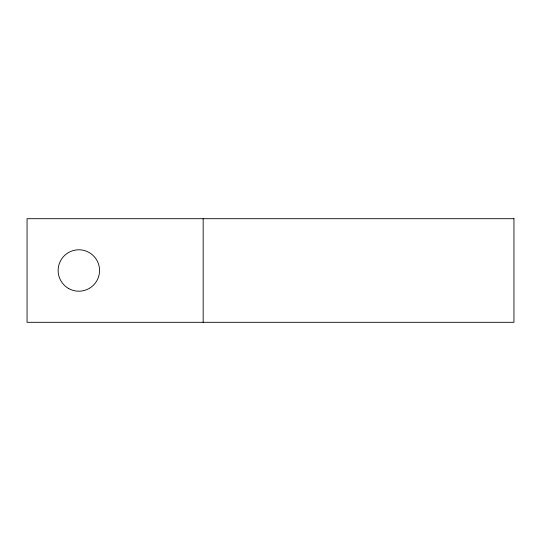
<?xml version="1.0" encoding="UTF-8"?>
<svg xmlns="http://www.w3.org/2000/svg" width="541" height="541" viewBox="0 0 541 541"><rect width="100%" height="100%" fill="white"/><g stroke="black" fill="none" stroke-linecap="round" stroke-linejoin="round"><path stroke-width="0.81" d="M203.166 218.699L203.166 322.301M513.95 218.699L27.05 218.699L27.05 322.301L513.95 322.301L513.95 218.699M68.491 288.441A20.72 20.72 0 0 0 99.564 270.5A20.72 20.72 0 0 0 68.491 252.559A20.72 20.72 0 0 0 68.491 288.441"/></g></svg>
